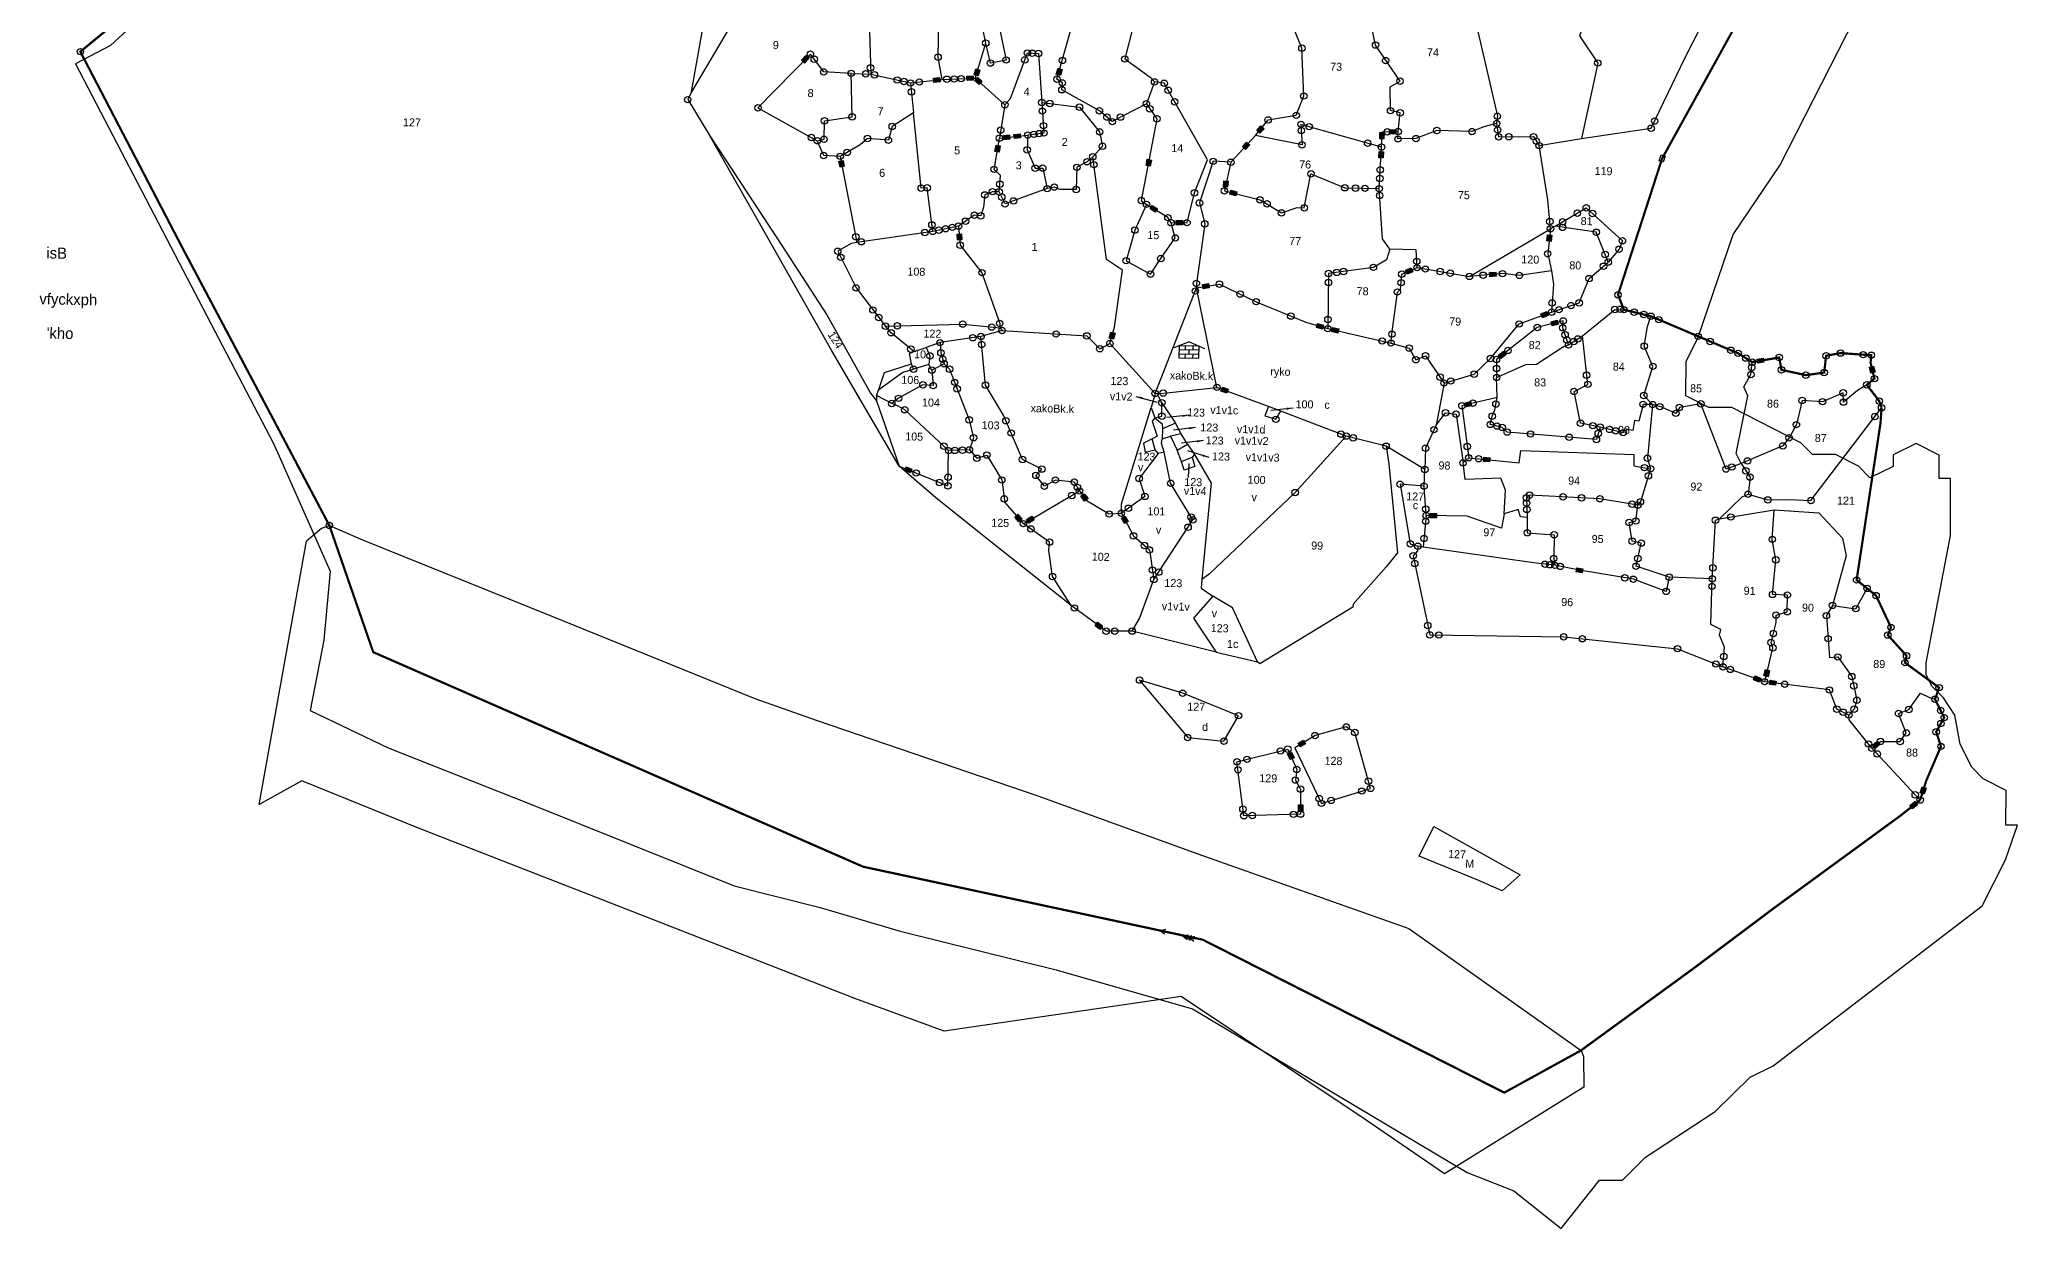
# Model space of a CAD drawing. Header units: metres. Extents: x 276670 to 279396, y 2061581 to 2064371.
# Drawn here: x 276689 to 278908, y 2061581 to 2062914 of the extents above; entities that cross this region are included whole.
import ezdxf
from ezdxf.enums import TextEntityAlignment as Align

# ---------------------------------------------------------------- set-up
doc = ezdxf.new("R2010")
doc.units = ezdxf.units.M
doc.header["$LTSCALE"] = 0.3
doc.header["$MEASUREMENT"] = 0
doc.linetypes.add('DASHDOT', pattern=[1, 0.5, -0.25, 0, -0.25])
for name, color, linetype in [('OFF', 1, 'Continuous'), ('POLY_PARCEL', 6, 'Continuous'), ('POLY_WATER', 4, 'Continuous'), ('SYM_ARROW', 1, 'Continuous'), ('SYM_BUILDING', 1, 'Continuous'), ('SYM_STONE', 1, 'Continuous'), ('TEXT_MAPIN', 7, 'Continuous'), ('TEXT_MAPOUT', 7, 'Continuous'), ('TEXT_PARCEL', 7, 'Continuous'), ('V_BOUND_LINE', 7, 'Continuous'), ('V_BOUND_STREAM_LINE', 7, 'DASHDOT'), ('VILLAGE BOUNDRY', 1, 'Continuous')]:
    doc.layers.add(name, color=color, linetype=linetype)
doc.styles.get("Standard").update_dxf_attribs({"font": 'simplex.shx'})
doc.styles.add('TEXT_MAP', font='')
doc.styles.get('TEXT_MAP').set_extended_font_data('Kruti Dev 050')
doc.dimstyles.get("Standard").update_dxf_attribs({"dimtxt": 0.18, "dimasz": 0.18, "dimexe": 0.18, "dimexo": 0.0625, "dimgap": 0.09, "dimtad": 0, "dimtih": 1, "dimtoh": 1, "dimdec": 4, "dimzin": 0, "dimdsep": 46, "dimtxsty": 'Standard', "dimcen": 0.09, "dimadec": 0, "dimazin": 0, "dimtfac": 1, "dimtdec": 4, "dimtofl": 0, "dimtmove": 0, "dimatfit": 3, "dimfxl": 0, "dimtolj": 1, "dimtzin": 0, "dimarcsym": 0})

# ---------------------------------------------------------------- blocks, each defined once
blk = doc.blocks.new('BUILDING')
for p, q in [((-2.25, 2.7), (-2.25, 0)), ((2.25, 2.7), (-2.25, 2.7)), ((2.25, 1.8), (-2.25, 1.8)), ((-2.25, 0.9), (2.25, 0.9)), ((-2.25, 0), (2.25, 0)), ((-0.9, 2.7), (-0.9, 1.8)), ((-0.9, 0.9), (-0.9, 0)), ((0, 0.9), (0, 1.8)), ((0.9, 1.8), (0.9, 2.7)), ((0.9, 0), (0.9, 0.9)), ((2.25, 0), (2.25, 2.7))]:
    blk.add_line(p, q)
for points in [[(0, 3.61), (-3.45, 2.21)], [(0, 3.61), (3.45, 2.21)]]:
    blk.add_lwpolyline(points)
blk = doc.blocks.new('STONE')
blk.add_circle((0, 0), 0.851)
blk = doc.blocks.new('RIVERARROW')
for points in [[(0, 0), (3.5, 1.7)], [(0, 0), (24.3, 0)], [(0, 0), (3.5, -1.7)], [(16, 0), (19.6, 1.7)], [(16, 0), (19.6, -1.7)], [(18.4, 0), (22, 1.7)], [(18.4, 0), (22, -1.7)], [(20.7, 0), (24.3, 1.7)], [(20.7, 0), (24.3, -1.7)]]:
    blk.add_lwpolyline(points)
blk = doc.blocks.new('STONESQUAREFILLED')
blk.add_hatch(color=256).paths.add_polyline_path([(0.7, -0.48), (0.7, 0.48), (-0.7, 0.48), (-0.7, -0.48)])
blk.add_lwpolyline([(-0.7, 0.48), (0.7, 0.48), (0.7, -0.48), (-0.7, -0.48)], close=True)
blk = doc.blocks.new('STONESQUARE')
blk.add_lwpolyline([(-0.7, 0.48), (0.7, 0.48), (0.7, -0.48), (-0.7, -0.48)], close=True)
blk = doc.blocks.new('TEXTARROW')
blk.add_leader([(0.04, -0.01), (8.68, -0.01)], dimstyle='Standard', override={"dimtxt": 2.5, "dimasz": 2.5, "dimexe": 1.25, "dimexo": 0.625, "dimgap": 0.625, "dimtad": 1, "dimtih": 0, "dimtoh": 0, "dimzin": 8, "dimcen": 2.5, "dimtofl": 1})
blk = doc.blocks.new('AX')
at = {"layer": 'OFF'}
for points in [[(225.44, 194.79), (224.69, 196.05)], [(76.13, 94.05), (85.54, 153.46)], [(375.4, 36.55), (344.41, 16.41)]]:
    blk.add_lwpolyline(points, dxfattribs=at)
at = {"layer": 'POLY_PARCEL'}
for points in [[(170.1, 256.32), (177.91, 306.07), (183.81, 347.47), (185.56, 359.63)], [(370.47, 249.87), (386.11, 252.5), (393.32, 268.31), (403.9, 290.29), (415.4, 312.5), (403.98, 318.07)], [(226.42, 260.24), (225.4, 265.23), (225.4, 273.82), (224.74, 281.06), (222.62, 285.56), (221.55, 295.48), (219.95, 295.54), (219.44, 302.95), (221.49, 304.62), (220.65, 307.31), (221.87, 309.23)], [(272.46, 255.71), (264.88, 251.52), (261.92, 253.9), (253.39, 258.46), (253.46, 260), (252.24, 260.81), (261.68, 297.04), (266.62, 308.01), (268.67, 307.62), (268.8, 296.09), (272.78, 289.49), (281.5, 283.66), (278.74, 281.41), (270.08, 277.21), (267.39, 265.67), (273.22, 261.7), (274.2, 260.64)], [(194.29, 298.39), (182.22, 277.91), (170.1, 256.32)], [(378.82, 301.44), (376.42, 295.57), (377.51, 291.86), (384.44, 288.59), (381.62, 285.45), (373.28, 283.91), (369.57, 272.97), (373.8, 266.94), (370.47, 249.87)], [(209.24, 282.86), (210.31, 261.12)], [(329.21, 250.59), (329.59, 254.82), (327.41, 255.27), (327.22, 260.66), (329.4, 261.94), (323.74, 269.95), (322.09, 277.19)], [(348.51, 279.59), (346.71, 273.44), (351.46, 254.5), (351.33, 252.84)], [(235.36, 271.81), (239.01, 272.31), (240.71, 264.89), (237.19, 264.14), (236.05, 268.6)], [(236.05, 268.6), (235.36, 271.81)], [(297.14, 249.03), (299.92, 252.62), (306.23, 253.79), (307.83, 258.17), (307.19, 268.93), (305.46, 272.9)], [(233.85, 260.68), (236.05, 268.6)], [(205.91, 261.18), (199.74, 261.37), (196.66, 265.33), (185.12, 253), (198.61, 245.86)], [(240.65, 254.83), (241.88, 256.26), (245.47, 266.57), (247.98, 266.51), (248.93, 255.5)], [(198.61, 245.86), (200.12, 246.23), (200.12, 250.39), (206.35, 251.39), (205.91, 261.18)], [(205.91, 261.18), (210.31, 261.12)], [(210.31, 261.12), (219.31, 259.29)], [(219.31, 259.29), (226.42, 260.24)], [(219.31, 259.29), (220.14, 252.59)], [(226.42, 260.24), (233.85, 260.68)], [(233.85, 260.68), (240.65, 254.83)], [(274.2, 260.64), (272.46, 255.71)], [(278.57, 229.05), (282.15, 229.15), (283.69, 235.88), (286.45, 243.38), (276.38, 260.39), (274.2, 260.64)], [(170.1, 256.32), (169.27, 254.52), (174.41, 246.49)], [(240.65, 254.83), (239.56, 247.29)], [(248.93, 255.5), (249.56, 248.65), (245.91, 248.11)], [(248.93, 255.5), (257.42, 254.62), (262.08, 249.15), (262.77, 245.94), (260.64, 243.52)], [(272.46, 255.71), (274.9, 252.36), (271.76, 233.92), (272.97, 233.08)], [(220.14, 252.59), (215.4, 249.43), (214.6, 246.32), (209.88, 246.61), (208.31, 245.17), (203.84, 242.46)], [(224.99, 226.01), (223.53, 235.79), (222.21, 235.67), (220.14, 252.59)], [(325.54, 247.04), (307.33, 251.78), (307.65, 247.17), (297.14, 249.03)], [(325.54, 247.04), (325.61, 250.44), (329.21, 250.59)], [(351.33, 252.84), (348.45, 252.07), (345.82, 250.93), (337.89, 251.03), (333.25, 249.11), (329.21, 248.93), (329.21, 250.59)], [(351.33, 252.84), (351.84, 249.89), (359.67, 250.08), (360.98, 248.08)], [(360.98, 248.08), (370.47, 249.87)], [(174.41, 246.49), (190.14, 223.59), (201.55, 206.75), (211.75, 189.37), (213.09, 187.66)], [(218.5, 173.06), (202.88, 198.67), (187.95, 223.8), (174.41, 246.49)], [(203.84, 242.46), (200.12, 242.59), (198.61, 245.86)], [(239.75, 235.22), (240, 238.86), (238.49, 240.25), (239.56, 247.29)], [(239.56, 247.29), (245.91, 248.11)], [(245.91, 248.11), (245.85, 244.78), (247.74, 240.69), (249.44, 240.75), (250.54, 236.15)], [(297.14, 249.03), (291.72, 242.93)], [(325.22, 237.68), (325.54, 247.04)], [(363.93, 229.45), (363.16, 235.97), (360.98, 248.08)], [(203.84, 242.46), (208, 223.19)], [(260.64, 243.52), (259.38, 242.39), (257.12, 241.09), (257.05, 236.1), (253.4, 236.03), (252.14, 236.54), (250.54, 236.15)], [(265.36, 201.59), (266.31, 205.3), (267.88, 218.13), (264.23, 220.52), (260.64, 243.52)], [(291.72, 242.93), (287.75, 243.06), (284.86, 233.64), (286.14, 228.96), (284.53, 215.53), (284.6, 214.56)], [(291.72, 242.93), (290.4, 236.46), (298.46, 234.6), (303.34, 231.76), (306.85, 233.06), (308.46, 233), (309.8, 240.69), (317.49, 237.72), (325.22, 237.68)], [(250.54, 236.15), (241.13, 232.51), (239.75, 235.22)], [(327.86, 224.12), (326.19, 226.43), (325.22, 237.68)], [(239.75, 235.22), (238.24, 235.22), (236.54, 234.46), (236.28, 231.69), (235.72, 229.74), (234.27, 229.86), (230.78, 227.33)], [(272.97, 233.08), (270.46, 227.23), (268.63, 220.31), (274.17, 217.42)], [(278.57, 229.05), (277.82, 230.18), (272.97, 233.08)], [(364.95, 230.02), (371.88, 234.32), (380.15, 227.08), (379.44, 225.15), (377.07, 222.21)], [(230.78, 227.33), (224.99, 226.01)], [(230.78, 227.33), (231.22, 223.05), (236.26, 216.95), (240.47, 205.63), (240.59, 204.61)], [(274.17, 217.42), (276.43, 220.94), (279.58, 225.65), (278.57, 229.05)], [(345.91, 218.36), (363.93, 229.45)], [(363.93, 229.45), (363.41, 223.81), (364.37, 219.96)], [(364.95, 230.02), (363.93, 229.45)], [(377.07, 222.21), (374.25, 228.87), (364.95, 230.02)], [(206.73, 222.93), (203.72, 221.1), (208, 212.94), (214.79, 204.48)], [(208, 223.19), (206.73, 222.93)], [(224.99, 226.01), (208, 223.19)], [(327.86, 224.12), (327.15, 221.68), (324.27, 219.95), (314.2, 218.35), (314.29, 205.95)], [(334.08, 220.08), (333.82, 224.06), (327.86, 224.12)], [(328.58, 203.01), (328.76, 205.02), (329.78, 214.51), (330.49, 215.08), (330.68, 218.54), (334.08, 220.08)], [(334.08, 220.08), (345.91, 218.36)], [(364.37, 219.96), (357.13, 218.81), (353.35, 219.13), (345.91, 218.36)], [(364.37, 219.96), (364.82, 217.01), (364.56, 210.7)], [(364.56, 210.7), (370.72, 212.91), (372.84, 218.42), (377.07, 222.21)], [(275.75, 190.6), (284.6, 214.56)], [(340.69, 194.26), (347.44, 196.4), (351.03, 199.99), (357.31, 207.88), (364.56, 210.7)], [(371.64, 205.5), (378.76, 211.59), (380.82, 211.58)], [(387.71, 190.36), (385.67, 192.38), (387.6, 198.97), (385.55, 203.45), (386.19, 207.87), (386.89, 210.23)], [(214.79, 204.48), (232.16, 205.3), (240.59, 204.61)], [(368.53, 203.39), (367.12, 207.23), (367.19, 208.77), (361.41, 207.17), (352.37, 199.8), (352.5, 195.76)], [(368.53, 203.39), (371.64, 205.5)], [(376, 185.06), (371.57, 185.83), (369.97, 192.94), (373.06, 194.62), (371.64, 205.5)], [(221.29, 198.88), (216.11, 203.03), (214.79, 204.48)], [(227.14, 201.02), (224.06, 199.88)], [(236.33, 202.59), (227.14, 201.02)], [(227.14, 201.02), (227.39, 198.75), (228.15, 196.3)], [(241.03, 204.04), (236.33, 202.59)], [(259.19, 168.3), (258, 170.29), (253.72, 170.66), (251.27, 169.22), (249.32, 171.61), (250.64, 173.05), (246.23, 175.13), (241.76, 185.01), (237.55, 191.67), (236.33, 202.59)], [(240.59, 204.61), (241.03, 204.04)], [(241.03, 204.04), (260.14, 203.22), (263.1, 200.39), (265.36, 201.59)], [(265.36, 201.59), (275.75, 190.6)], [(352.5, 195.76), (358.98, 198.78), (361.41, 198.9), (367.38, 203.01), (368.53, 203.39)], [(407.91, 177.5), (406.69, 179.77), (409.08, 192.78), (408.16, 194.75), (409.69, 197.57), (409.91, 200.38)], [(213.61, 190.2), (214.81, 194.03), (220.85, 196.11)], [(220.85, 196.11), (220.34, 198.44), (221.29, 198.88)], [(221.29, 194.91), (220.85, 196.11)], [(221.29, 198.88), (224.06, 199.88)], [(224.69, 196.05), (221.29, 194.91)], [(224.06, 199.88), (224.94, 198), (224.69, 196.05)], [(228.15, 196.3), (225.44, 194.79)], [(228.15, 196.3), (229.41, 195.1), (234.06, 183.78), (235.12, 179.79), (234.24, 177.03)], [(435.78, 195.8), (433.7, 194.44), (430.63, 191.8), (430.51, 193.89), (425.91, 191.8), (421.3, 191.99), (420.13, 186.52), (418.54, 183.52), (417.19, 181.67), (407.91, 177.5)], [(213.61, 190.2), (218.9, 194.22), (221.29, 194.91)], [(225.44, 194.79), (225.82, 191.33), (223.49, 191.46), (218.08, 188.31), (216.57, 187.12)], [(276.25, 190.54), (289.64, 192.24)], [(352.69, 191.28), (352.5, 195.76)], [(213.11, 188.81), (213.09, 187.66)], [(213.09, 187.66), (218.5, 173.06)], [(213.11, 188.81), (213.61, 190.2)], [(216.57, 187.12), (213.11, 188.81)], [(229.58, 176.77), (219.51, 185.77), (217.88, 186.59), (216.57, 187.12)], [(268.71, 163.48), (268.7, 165.6), (274.93, 187.4)], [(275.75, 190.6), (274.93, 187.4)], [(274.93, 187.4), (275.81, 185.07)], [(276.25, 190.54), (275.75, 190.6)], [(275.81, 185.07), (277.38, 185.51), (277.32, 188.53)], [(277.32, 188.53), (276.25, 190.54)], [(277.32, 188.53), (280.47, 183.98)], [(301.34, 188.18), (300.52, 186.07), (303.03, 185.32), (304.14, 187.2)], [(339.08, 184.75), (341.15, 187.56), (343.53, 187.3), (345.33, 176.37)], [(352.69, 191.28), (344.81, 189.23), (346.58, 177.57)], [(376, 185.06), (375.23, 182.24), (355.13, 183.52), (353.98, 184.55), (351.29, 185.16), (351.69, 187.01)], [(351.69, 187.01), (352.26, 188.46)], [(352.26, 188.46), (352.69, 191.28)], [(387.71, 190.36), (385.55, 190.38), (384.65, 186.6), (383.69, 186.73), (383.37, 184.48), (381.51, 184.81), (381.19, 183.91), (376, 185.06)], [(387.71, 190.36), (386.77, 178.27), (387.55, 175.93)], [(407.91, 177.5), (404.51, 176.2), (398.54, 190.75), (393.73, 189.85), (392.96, 188.5), (389.78, 189.8), (387.71, 190.36)], [(409.57, 170.63), (414.05, 169.46), (418.84, 169.65), (423.76, 169.52), (439.22, 190.69)], [(275.81, 185.07), (275.24, 184.31), (276.38, 180.98), (275.31, 180.33)], [(275.81, 185.07), (277.51, 183.75), (277.58, 182.66)], [(280.47, 183.98), (277.58, 182.66)], [(277.58, 182.66), (277.58, 180.4)], [(281.8, 181.66), (280.47, 183.98)], [(275.31, 180.33), (273.36, 179.33), (273.8, 177.32), (276.01, 177.94)], [(276.01, 177.94), (275.31, 180.33)], [(278.08, 177.44), (277.45, 179.33), (277.58, 180.4)], [(277.58, 180.4), (279.4, 181.03)], [(281.8, 181.66), (279.4, 181.03)], [(279.4, 181.03), (280.98, 177.94)], [(280.98, 177.94), (283.24, 179.33)], [(283.24, 179.33), (281.8, 181.66)], [(283.24, 179.33), (284.88, 177)], [(318.91, 181.88), (307.71, 168.94), (288.8, 150.23), (287.15, 148.95)], [(327.95, 179.78), (328.66, 175.81), (330.99, 155.87), (328.53, 152.69), (321.23, 144.13), (321.23, 143.44), (300.52, 130.23), (300.02, 130.67)], [(346.58, 177.57), (357.97, 176.69), (358.29, 179.45), (383.71, 179.08), (383.78, 176.5), (387.55, 175.93)], [(218.5, 173.06), (229.58, 168.85), (229.58, 176.77)], [(234.24, 177.03), (229.58, 176.77)], [(234.24, 177.03), (235.94, 175.2), (238.2, 175.96), (241.66, 170.42), (242.42, 165.39), (246.73, 160.69)], [(276.7, 177.13), (272.55, 171.4), (273.93, 167.38), (268.71, 163.48)], [(276.7, 177.13), (276.01, 177.94)], [(276.33, 148.73), (284.82, 162.31), (279.66, 170.46), (278.08, 177.44)], [(278.08, 177.44), (276.7, 177.13)], [(281.98, 175.43), (280.98, 177.94)], [(281.98, 175.43), (284.38, 176.44)], [(284.38, 176.44), (285.01, 174.36), (282.61, 173.48), (281.98, 175.43)], [(284.88, 177), (284.38, 176.44)], [(284.88, 177), (288.78, 170.65), (287.15, 148.95)], [(336.67, 170.96), (336.77, 174.74)], [(345.33, 176.37), (346.58, 177.57)], [(354.83, 165.11), (355.02, 170.46), (353.88, 173.1), (345.89, 172.66), (345.33, 176.37)], [(387.55, 175.93), (385.41, 168.45), (384.85, 167.69)], [(407.91, 177.5), (409.94, 174.49), (409.57, 170.63)], [(257.83, 142.49), (239.78, 156.24), (226.94, 166.11), (218.5, 173.06)], [(336.67, 170.96), (331.26, 171.28), (333.84, 157.94), (335.54, 157.42)], [(337.3, 164.36), (336.67, 170.96)], [(384.85, 167.69), (376.29, 168.95), (360.43, 169.45), (359.74, 168.82), (359.99, 164.42)], [(403.25, 164.96), (408.28, 170.01), (409.57, 170.63)], [(246.73, 160.69), (259.19, 168.3)], [(259.19, 168.3), (260.96, 166.1), (265.99, 163.27), (268.71, 163.48)], [(354.83, 165.11), (354.26, 161.9), (346.52, 164.42), (337.3, 164.36)], [(359.99, 164.42), (358.48, 164.55), (357.91, 166.12), (354.83, 165.11)], [(392.23, 151.63), (384.72, 153.94), (385.79, 159.16), (383.72, 159.54), (382.96, 163.73), (384.47, 164.11), (384.85, 167.69)], [(401.93, 151.44), (402.37, 164.65), (403.25, 164.96)], [(403.25, 164.96), (415.49, 167.26)], [(414.18, 128.56), (415.87, 136.21), (415.43, 137.4), (416.5, 141.93), (416.43, 143.57), (418.95, 144.39), (418.89, 148.16), (415.55, 148.22), (416.12, 156.02), (415.24, 160.61), (415.49, 167.26)], [(415.49, 167.26), (425.56, 166.75), (431.03, 161.22), (431.91, 157.25), (429.08, 146.03)], [(257.83, 142.49), (253.53, 148.93), (252.59, 154.78), (252.71, 156.67), (246.73, 160.69)], [(268.71, 163.48), (271.54, 158.45), (275.19, 155.36), (276.33, 148.73)], [(337.3, 164.36), (336.74, 157.23)], [(359.99, 164.42), (360.11, 160.96), (366.16, 160.65), (366.16, 155.3), (366.47, 153.77)], [(335.54, 157.42), (335.48, 156.41), (334.54, 155.28), (338.63, 137.54), (368.77, 137.73), (394.41, 135.58), (404.73, 131.72)], [(336.74, 157.23), (335.54, 157.42)], [(366.47, 153.77), (362.25, 154.15), (336.74, 157.23)], [(392.23, 151.63), (391.61, 148.42), (384.18, 151), (372.03, 152.76), (366.47, 153.77)], [(401.93, 151.44), (392.23, 151.63)], [(404.73, 131.72), (404.98, 136.12), (403.84, 138.83), (404.1, 140.08), (401.77, 141.15), (401.93, 151.44)], [(271.67, 137.03), (273.24, 139.92), (276.33, 148.73)], [(287.15, 148.95), (287.03, 147.02), (289.7, 145.26)], [(429.08, 146.03), (434.36, 145.4), (436.79, 150.01)], [(271.67, 137.03), (265.82, 136.89), (257.83, 142.49)], [(289.7, 145.26), (285.42, 140.23), (290.71, 132.68)], [(300.02, 130.67), (294.17, 142.69), (289.7, 145.26)], [(429.08, 146.03), (427.76, 143.7), (428.64, 134.27), (430.53, 134.45), (433.74, 130.11), (434.99, 124.8), (434.43, 122.79), (433.25, 121.45)], [(290.71, 132.68), (271.67, 137.03)], [(290.71, 132.68), (300.02, 130.67)], [(414.18, 128.56), (404.73, 131.72)], [(273.58, 126.05), (284.66, 113.34), (292.84, 112.71), (295.98, 118.5), (283.34, 123.28), (273.58, 126.05)], [(433.25, 121.45), (430.54, 122.71), (428.78, 126.99), (414.18, 128.56)], [(438.6, 114.09), (440.49, 115.66), (444.95, 115.73), (446.27, 117.68), (444.45, 122.02), (446.72, 122.96), (449.3, 126.67), (451.31, 125.73), (452.58, 125.4)], [(438.6, 114.09), (433.37, 120.38), (433.25, 121.45)], [(308.77, 111.55), (315.06, 99.16), (326.01, 102.75), (322.24, 115.26), (320.29, 116.46), (313.3, 114.38), (308.77, 111.55)], [(449.69, 102.65), (438.6, 114.09)], [(295.86, 108.12), (307.25, 111.2), (309.33, 106.67), (309.07, 104.28), (310.27, 102.27), (310.41, 96.65), (297.63, 96.02), (295.86, 108.12)], [(340.46, 94.44), (360.09, 84), (356.13, 80.35), (350.4, 82.68), (337.25, 87.71), (340.46, 94.44)]]:
    blk.add_lwpolyline(points, dxfattribs=at)
at = {"layer": 'POLY_WATER'}
for points in [[(284.6, 214.56), (289.71, 215.47), (298.05, 211.69), (309.32, 207.28), (314.29, 205.95)], [(289.64, 192.24), (284.6, 214.56)], [(314.29, 205.95), (328.58, 203.01)], [(328.58, 203.01), (332.71, 201.96), (334.25, 199.37), (336.42, 200.28), (340.69, 194.26)], [(301.34, 188.18), (289.64, 192.24)], [(340.69, 194.26), (339.08, 184.75)], [(304.14, 187.2), (301.34, 188.18)], [(318.91, 181.88), (304.14, 187.2)], [(339.08, 184.75), (336.84, 179.5), (336.77, 174.74)], [(327.95, 179.78), (318.91, 181.88)], [(336.77, 174.74), (327.95, 179.78)], [(90.63, 157.12), (88.9, 156.42), (85.54, 153.46)], [(90.63, 157.12), (98.18, 154.06), (140.68, 137.86), (187.15, 120.13), (201.04, 115.55), (251.22, 99.56), (287.45, 87.21), (335.27, 71.43), (374.57, 44.79)], [(85.6, 99.56), (76.13, 94.05)], [(344.41, 16.41), (326.58, 28.13), (284.42, 55.11), (231.23, 46.2), (210.97, 53.16), (150.84, 75.26), (112.04, 89.43), (85.6, 99.56)], [(374.57, 44.79), (375.13, 43.42), (375.4, 36.55)]]:
    blk.add_lwpolyline(points, dxfattribs=at)
at = {"layer": 'V_BOUND_LINE', "const_width": 0.5}
for points in [[(72.37, 361.75), (67.84, 349.59), (88.33, 330.86), (82.42, 319.49), (70.35, 294.97), (32.45, 262.52), (56.11, 219.23), (77.21, 181.32), (90.63, 157.12)], [(380.82, 211.58), (379.41, 214.88), (388.71, 245.76), (411.17, 288.47), (423.51, 311.27), (440.44, 340.81), (446.97, 339.19)], [(386.89, 210.23), (380.82, 211.58)], [(409.91, 200.38), (406.7, 202.29), (386.89, 210.23)], [(435.78, 195.8), (437.47, 197.22), (436.53, 200.79), (436.66, 202.47), (429.72, 202.81), (426.49, 202.14), (426.15, 198.36), (422.04, 197.69), (416.51, 198.77), (415.97, 201.53), (409.91, 200.38)], [(439.22, 190.69), (438.68, 192.17), (435.78, 195.8)], [(436.79, 150.01), (434.39, 151.86), (439.03, 187.14), (439.22, 190.69)], [(452.58, 125.4), (453.46, 128.02), (445.64, 133.48), (445.98, 135.03), (441.67, 139.61), (442.34, 141.36), (438.84, 148.43), (436.79, 150.01)], [(449.69, 102.65), (450.97, 107.03), (454.14, 114.84), (452.99, 118.07), (454.74, 121.3), (452.58, 125.4)], [(374.57, 44.79), (399.89, 64.05), (417.24, 77.63), (445.41, 99.11), (449.69, 102.65)]]:
    blk.add_lwpolyline(points, dxfattribs=at)
at = {"layer": 'V_BOUND_STREAM_LINE', "ltscale": 10, "const_width": 0.5, "flags": 128}
blk.add_lwpolyline([(90.63, 157.12), (101.09, 128.81), (212.25, 82.81), (288.98, 67.95), (357.5, 34.94), (374.57, 44.79)], dxfattribs=at)
at = {"layer": 'SYM_ARROW'}
for name, p, xscale, yscale, zscale, rotation in [('TEXTARROW', (271.43, 189.86), 0.5778720754342399, 0.5778720754342399, 0.5778720754342399, 345.6372236995064), ('TEXTARROW', (306.86, 187.93), 0.5778720754342399, 0.5778720754342399, 0.5778720754342399, 187.4271278180505), ('TEXTARROW', (283.51, 185.85), 0.5778720754342399, 0.5778720754342399, 0.5778720754342399, 187.4271278180505), ('TEXTARROW', (285.01, 183.08), 0.5778720754342399, 0.5778720754342399, 0.5778720754342399, 187.4271278180505), ('TEXTARROW', (286.86, 180.19), 0.5778720754342399, 0.5778720754342399, 0.5778720754342399, 187.4271278180505), ('TEXTARROW', (288.24, 176.45), 0.5778720754342399, 0.5778720754342399, 0.5778720754342399, 164.2406066680026), ('TEXTARROW', (283.61, 171.84), 0.3597069775497924, 0.3597069775497924, 0.3597069775497924, 87.95932083445885), ('RIVERARROW', (279.38, 69.85), 0.3253376218497478, 0.3253376218497478, 0.3253376218497478, 347.4782748404302)]:
    blk.add_blockref(name, p, dxfattribs=dict(at, xscale=xscale, yscale=yscale, zscale=zscale, rotation=rotation))
at = {"layer": 'SYM_BUILDING'}
blk.add_blockref('BUILDING', (283.21, 198.72), dxfattribs=at)
at = {"layer": 'SYM_STONE', "xscale": 0.85, "yscale": 0.85, "zscale": 0.85}
for p in [(236.05, 268.6), (245.47, 266.57), (246.56, 266.54), (247.98, 266.51), (307.19, 268.93), (323.74, 269.95), (326.07, 266.5), (373.8, 266.94), (32.45, 262.52), (196.66, 265.33), (197.55, 264.19), (210.25, 262.5), (225.4, 265.23), (237.19, 264.14), (240.71, 264.89), (244.92, 265), (253.38, 265.07), (267.39, 265.67), (329.4, 261.94), (199.74, 261.37), (205.91, 261.18), (209.18, 261.13), (211.16, 260.95), (216.3, 259.9), (217.84, 259.59), (219.31, 259.29), (221.28, 259.55), (227.45, 260.3), (229.09, 260.39), (230.7, 260.49), (252.24, 260.81), (253.39, 258.46), (253.46, 260), (274.2, 260.64), (276.38, 260.39), (277.3, 258.83), (307.83, 258.17), (169.27, 254.52), (185.12, 253), (219.56, 257.32), (240.65, 254.83), (248.93, 255.5), (249.1, 253.59), (250.76, 255.31), (257.42, 254.62), (261.92, 253.9), (272.46, 255.71), (273.26, 254.58), (278.82, 256.27), (306.23, 253.79), (327.41, 255.27), (329.59, 254.82), (351.46, 254.5), (386.86, 254.14), (200.12, 250.39), (206.35, 251.39), (215.4, 249.43), (239.82, 249.08), (248.47, 248.49), (249.4, 250.3), (249.56, 248.65), (262.08, 249.15), (263.65, 252.52), (264.88, 251.52), (266.69, 252.58), (274.9, 252.36), (299.92, 252.62), (307.33, 251.78), (307.43, 250.41), (309.19, 251.3), (326.79, 250.49), (329.21, 250.59), (329.21, 248.93), (333.25, 249.11), (337.89, 251.03), (345.82, 250.93), (351.33, 252.84), (351.58, 251.42), (351.84, 249.89), (354.12, 249.95), (359.67, 250.08), (360.34, 249.05), (386.11, 252.5), (197.26, 246.57), (198.61, 245.86), (200.12, 246.23), (209.88, 246.61), (214.6, 246.32), (239.56, 247.29), (245.85, 244.78), (245.91, 248.11), (247.28, 248.31), (262.77, 245.94), (307.65, 247.17), (322.4, 247.86), (325.54, 247.04), (360.98, 248.08), (200.12, 242.59), (203.84, 242.46), (205.38, 243.39), (238.49, 240.25), (247.74, 240.69), (249.44, 240.75), (257.12, 241.09), (259.38, 242.39), (260.64, 243.52), (260.94, 241.76), (287.75, 243.06), (291.72, 242.93), (309.8, 240.69), (325.3, 239.98), (325.37, 241.9), (222.21, 235.67), (223.53, 235.79), (238.24, 235.22), (239.75, 235.22), (239.86, 236.93), (250.54, 236.15), (252.14, 236.54), (257.05, 236.1), (283.69, 235.88), (290.4, 236.46), (317.49, 237.72), (319.89, 237.68), (322.02, 237.68), (325.22, 237.68), (325.35, 236.14), (236.54, 234.46), (240.36, 234.02), (241.13, 232.51), (243.02, 233.23), (271.76, 233.92), (272.97, 233.08), (284.86, 233.64), (298.46, 234.6), (300.06, 233.74), (303.34, 231.76), (308.46, 233), (363.74, 231.06), (366.63, 231.06), (369.89, 233.08), (371.88, 234.32), (373.31, 233.06), (224.78, 227.47), (226.35, 226.32), (227.88, 226.67), (229.37, 227.01), (230.78, 227.33), (232.33, 228.45), (234.27, 229.86), (235.72, 229.74), (270.46, 227.23), (277.82, 230.18), (278.57, 229.05), (282.15, 229.15), (286.14, 228.96), (363.93, 229.45), (366.64, 229.81), (374.25, 228.87), (380.15, 227.08), (207.73, 224.46), (208.98, 223.35), (223.23, 225.73), (224.99, 226.01), (231.22, 223.05), (279.58, 225.65), (363.41, 223.81), (376.35, 223.91), (377.07, 222.21), (379.44, 225.15), (203.72, 221.1), (204.43, 219.75), (268.63, 220.31), (274.17, 217.42), (276.43, 220.94), (314.2, 218.35), (316.07, 218.65), (317.57, 218.89), (324.27, 219.95), (330.68, 218.54), (333.99, 221.5), (334.08, 220.08), (335.95, 219.81), (339.33, 219.32), (341.59, 218.99), (345.91, 218.36), (348.98, 218.68), (353.35, 219.13), (357.13, 218.81), (372.84, 218.42), (376.01, 221.26), (208, 212.94), (236.26, 216.95), (284.33, 213.82), (284.53, 215.53), (289.71, 215.47), (294.42, 213.33), (314.22, 216.33), (329.78, 214.51), (330.57, 216.63), (370.72, 212.91), (379.41, 214.88), (298.05, 211.69), (305.93, 208.61), (364.56, 210.7), (364.64, 212.77), (366.22, 211.29), (367.19, 208.77), (368.88, 212.25), (378.76, 211.59), (379.97, 211.65), (380.82, 211.58), (383.15, 211.06), (385.29, 210.59), (386.89, 210.23), (388.72, 209.5), (211.9, 208.05), (213.24, 206.4), (214.79, 204.48), (217.46, 204.61), (232.16, 205.3), (238.7, 204.76), (240.47, 205.63), (241.03, 204.04), (314.28, 208), (314.29, 205.95), (328.76, 205.02), (357.31, 207.88), (361.41, 207.17), (367.12, 207.23), (367.7, 205.65), (368.12, 204.51), (369.68, 204.17), (370.58, 204.79), (397.63, 205.92), (400.36, 204.83), (216.11, 203.03), (227.14, 201.02), (234.52, 202.28), (236.33, 202.59), (236.53, 200.8), (253.2, 203.51), (260.14, 203.22), (263.1, 200.39), (265.36, 201.59), (326.57, 203.43), (328.58, 203.01), (332.71, 201.96), (336.42, 200.28), (351.03, 199.99), (352.37, 199.8), (354.93, 201.88), (368.53, 203.39), (385.55, 203.45), (405.03, 202.95), (406.7, 202.29), (408.45, 201.25), (409.91, 200.38), (415.97, 201.53), (426.49, 202.14), (429.72, 202.81), (434.85, 202.56), (436.66, 202.47), (220.6, 199.43), (224.94, 198), (227.39, 198.75), (227.84, 197.3), (228.15, 196.3), (229.41, 195.1), (334.25, 199.37), (339.78, 195.55), (347.44, 196.4), (352.44, 197.75), (352.5, 195.76), (372.71, 196.67), (387.6, 198.97), (409.69, 197.57), (409.82, 199.16), (416.51, 198.77), (422.04, 197.69), (426.15, 198.36), (435.78, 195.8), (437.47, 197.22), (221.29, 194.91), (223.49, 191.46), (225.44, 194.79), (225.82, 191.33), (230.62, 192.16), (231.21, 190.71), (237.55, 191.67), (277.57, 190.71), (289.64, 192.24), (340.69, 194.26), (342.19, 194.74), (369.97, 192.94), (373.06, 194.62), (385.67, 192.38), (398.54, 190.75), (421.3, 191.99), (425.91, 191.8), (430.51, 193.89), (430.63, 191.8), (438.68, 192.17), (439.22, 190.69), (216.57, 187.12), (218.08, 188.31), (275.75, 190.6), (277.32, 188.53), (341.15, 187.56), (343.53, 187.3), (344.81, 189.23), (347.29, 189.87), (351.69, 187.01), (352.46, 189.77), (385.55, 190.38), (387.71, 190.36), (389.32, 189.93), (392.96, 188.5), (393.73, 189.85), (420.13, 186.52), (437.76, 188.69), (219.51, 185.77), (234.06, 183.78), (242.32, 183.77), (277.38, 185.51), (303.03, 185.32), (317.73, 182.3), (318.91, 181.88), (338.64, 183.72), (351.29, 185.16), (352.81, 184.82), (353.98, 184.55), (355.13, 183.52), (360.39, 183.19), (369.09, 182.63), (371.57, 185.83), (374.35, 185.35), (375.23, 182.24), (375.61, 183.63), (376, 185.06), (378.14, 184.59), (379.52, 184.28), (381.19, 183.91), (418.54, 183.52), (228.49, 177.75), (235.12, 179.79), (243.56, 181.03), (320.5, 181.51), (327.95, 179.78), (336.84, 179.5), (346.2, 180.09), (346.58, 177.57), (348.82, 177.39), (386.77, 178.27), (409.3, 178.13), (417.19, 181.67), (229.58, 176.77), (230.95, 176.85), (232.67, 176.94), (234.24, 177.03), (235.94, 175.2), (238.2, 175.96), (246.23, 175.13), (250.64, 173.05), (336.77, 174.74), (345.33, 176.37), (386.17, 176.14), (387.09, 174.32), (387.55, 175.93), (404.51, 176.2), (405.81, 176.7), (408.99, 175.9), (409.94, 174.49), (222.38, 171.59), (227.68, 169.57), (229.58, 170.78), (229.58, 168.85), (241.66, 170.42), (249.32, 171.61), (251.27, 169.22), (253.72, 170.66), (258, 170.29), (258.71, 169.11), (272.55, 171.4), (279.66, 170.46), (307.71, 168.94), (331.26, 171.28), (336.67, 170.96), (359.74, 168.82), (360.43, 169.45), (367.98, 169.21), (372.14, 169.08), (376.29, 168.95), (385.41, 168.45), (409.57, 170.63), (414.05, 169.46), (423.76, 169.52), (242.3, 166.17), (257.48, 167.25), (259.19, 168.3), (270.28, 164.65), (273.93, 167.38), (337.16, 165.8), (337.3, 164.36), (359.8, 167.64), (359.89, 166.21), (383.56, 167.88), (384.47, 164.11), (384.85, 167.69), (402.37, 164.65), (405.81, 165.44), (246.73, 160.69), (248.44, 159.54), (265.99, 163.27), (268.71, 163.48), (283.78, 160.65), (284.43, 162.94), (284.82, 162.31), (337.2, 163.06), (360.11, 160.96), (366.16, 160.65), (382.96, 163.73), (383.72, 159.54), (415.24, 160.61), (90.63, 157.12), (252.71, 156.67), (271.54, 158.45), (274.05, 156.33), (275.19, 155.36), (333.84, 157.94), (334.54, 155.28), (335.54, 157.42), (336.89, 159.21), (366.16, 155.3), (385.08, 155.69), (385.79, 159.16), (416.12, 156.02), (275.96, 150.87), (334.94, 153.51), (364.24, 153.97), (365.34, 153.87), (366.47, 153.77), (367.68, 153.55), (382.23, 151.28), (384.18, 151), (384.72, 153.94), (392.23, 151.63), (401.93, 151.44), (402.01, 153.93), (434.39, 151.86), (253.53, 148.93), (276.33, 148.73), (277.39, 150.42), (391.61, 148.42), (401.9, 149.77), (415.55, 148.22), (418.89, 148.16), (436.79, 150.01), (438.84, 148.43), (258.59, 141.96), (416.43, 143.57), (418.95, 144.39), (427.76, 143.7), (429.08, 146.03), (434.36, 145.4), (338.14, 139.66), (338.63, 137.54), (340.69, 137.56), (368.77, 137.73), (372.97, 137.38), (415.43, 137.4), (415.91, 139.44), (428.24, 138.52), (441.67, 139.61), (442.34, 141.36), (265.82, 136.89), (267.76, 136.94), (271.67, 137.03), (394.41, 135.58), (404.86, 134.05), (415.87, 136.21), (430.53, 134.45), (445.64, 133.48), (445.98, 135.03), (403.13, 132.32), (404.73, 131.72), (406.4, 131.16), (414.18, 128.56), (433.74, 130.11), (273.58, 126.05), (418.68, 128.07), (428.78, 126.99), (434.23, 128.03), (434.99, 124.8), (452.58, 125.4), (453.46, 128.02), (283.34, 123.28), (430.54, 122.71), (431.95, 122.05), (433.25, 121.45), (434.43, 122.79), (444.45, 122.02), (446.72, 122.96), (453.9, 122.91), (454.01, 119.95), (454.74, 121.3), (295.98, 118.5), (320.29, 116.46), (322.24, 115.26), (437.82, 115.02), (440.49, 115.66), (444.95, 115.73), (446.27, 117.68), (452.99, 118.07), (284.66, 113.34), (292.84, 112.71), (305.58, 110.75), (307.25, 111.2), (313.3, 114.38), (438.6, 114.09), (439.82, 112.83), (454.14, 114.84), (295.86, 108.12), (296.12, 106.34), (298.09, 108.72), (309.33, 106.67), (309.07, 104.28), (310.27, 102.27), (324.08, 102.12), (325.52, 104.36), (326.01, 102.75), (448.56, 103.81), (449.69, 102.65), (297.41, 97.51), (314.52, 100.22), (315.06, 99.16), (317.21, 99.87), (297.63, 96.02), (299.55, 96.11), (308.8, 96.57), (310.41, 96.65)]:
    blk.add_blockref('STONE', p, dxfattribs=at)
at = {"layer": 'SYM_STONE'}
for name, p, rotation in [('STONESQUAREFILLED', (195.54, 264.13), 46.9097010320999), ('STONESQUAREFILLED', (234.21, 261.98), 74.46828066557502), ('STONESQUAREFILLED', (252.71, 262.47), 255.5035883102298), ('STONESQUAREFILLED', (225.19, 260.07), 7.557583926210572), ('STONESQUAREFILLED', (232.68, 260.61), 3.39317315675511), ('STONESQUAREFILLED', (234.56, 260.07), 319.2824918605219), ('STONESQUAREFILLED', (298.23, 250.43), 228.3810184667631), ('STONESQUAREFILLED', (325.59, 249.61), 268.9184637398903), ('STONESQUAREFILLED', (327.98, 250.54), 2.52037652688982), ('STONESQUAREFILLED', (239.2, 244.92), 81.36481424222684), ('STONESQUAREFILLED', (241.19, 247.5), 187.3306393236703), ('STONESQUAREFILLED', (243.56, 247.81), 7.330639323670207), ('STONESQUAREFILLED', (295.07, 246.7), 228.3810184667631), ('STONESQUAREFILLED', (325.48, 245.31), 88.03743178945147), ('STONESQUARE', (388.71, 245.76), 253.2391752532421), ('STONESQUAREFILLED', (204.19, 240.79), 101.9057325753243), ('STONESQUAREFILLED', (273.26, 242.44), 260.0437022392809), ('STONESQUAREFILLED', (290.68, 238.02), 266.9936320830279), ('STONESQUAREFILLED', (292.44, 236.02), 166.7409618910718), ('STONESQUAREFILLED', (274.61, 232.1), 149.1587975019033), ('STONESQUAREFILLED', (280.4, 229.1), 181.5949070794223), ('STONESQUAREFILLED', (363.73, 227.33), 84.80255559563686), ('STONESQUAREFILLED', (231.04, 224.87), 275.8804154316487), ('STONESQUAREFILLED', (332.36, 219.3), 204.3499262477059), ('STONESQUAREFILLED', (351.17, 218.9), 5.902723300489821), ('STONESQUAREFILLED', (286.67, 214.93), 190.0924145834965), ('STONESQUAREFILLED', (362.99, 210.08), 21.26369874134112), ('STONESQUAREFILLED', (312.54, 206.42), 345.0257421240205), ('STONESQUAREFILLED', (316, 205.6), 168.3721928378276), ('STONESQUAREFILLED', (365.3, 208.25), 15.51551906301396), ('STONESQUAREFILLED', (265.82, 203.39), 255.7284335729669), ('STONESQUAREFILLED', (353.67, 200.86), 219.1844496336587), ('STONESQUAREFILLED', (411.75, 200.73), 190.6911265694956), ('STONESQUAREFILLED', (436.93, 199.25), 284.8040790012511), ('STONESQUAREFILLED', (291.35, 191.64), 160.856758346865), ('STONESQUAREFILLED', (346.14, 189.57), 194.5748187320055), ('STONESQUAREFILLED', (350.64, 177.25), 355.5793573038097), ('STONESQUAREFILLED', (220.59, 172.27), 159.1688885003421), ('STONESQUAREFILLED', (260.34, 166.87), 308.6741974542078), ('STONESQUAREFILLED', (338.89, 164.37), 0.3872715500699184), ('STONESQUAREFILLED', (245.57, 161.96), 312.5678908767058), ('STONESQUAREFILLED', (248.26, 161.62), 31.41643807310791), ('STONESQUAREFILLED', (269.52, 162.03), 299.370377321616), ('STONESQUAREFILLED', (372.03, 152.76), 351.74944914002), ('STONESQUAREFILLED', (264.16, 138.06), 324.991590036044), ('STONESQUAREFILLED', (412.47, 129.13), 341.5212252005547), ('STONESQUAREFILLED', (414.61, 130.49), 257.575788893618), ('STONESQUAREFILLED', (416.02, 128.36), 173.8527649514884), ('STONESQUAREFILLED', (439.55, 114.89), 39.79106762748658), ('STONESQUAREFILLED', (310.35, 112.54), 211.9921254880878), ('STONESQUAREFILLED', (307.95, 109.68), 114.6347583590138), ('STONESQUAREFILLED', (450.33, 104.83), 73.69801319755314), ('STONESQUAREFILLED', (310.37, 98.02), 271.3872971938884), ('STONESQUAREFILLED', (448.27, 101.48), 219.5547123304496)]:
    blk.add_blockref(name, p, dxfattribs=dict(at, rotation=rotation))
at = {"layer": 'TEXT_MAPIN', "style": 'TEXT_MAP'}
for s, p in [('ryko', (301.57, 195.16)), ('xakoBk.k', (278.98, 193.83)), ('xakoBk.k', (247.83, 185.82))]:
    blk.add_text(s, height=1.8, dxfattribs=at).set_placement(p)
for s, p in [('v1v2', (268.14, 188.86)), ('v1v1c', (291.39, 186.25)), ('c', (314.49, 187.93)), ('v1v1d', (297.53, 182.07)), ('v1v1v2', (297.68, 179.5)), ('v', (272.84, 173.03)), ('v1v1v3', (300.23, 175.81)), ('v1v4', (285.21, 167.95)), ('v', (298.53, 166.8)), ('c', (334.84, 165.75)), ('v', (277.16, 159.02)), ('v1v1v', (281.39, 141.87)), ('v', (290.09, 140.53)), ('1c', (294.36, 133.71)), ('d', (288.53, 114.92)), ('M', (348.68, 85.36))]:
    blk.add_text(s, height=1.8, dxfattribs=at).set_placement(p, align=Align.CENTER)
at = {"layer": 'TEXT_MAPOUT', "style": 'TEXT_MAP'}
for s, p in [('isB', (25.73, 215.86)), ('vfyckxph', (24.38, 205.52)), ("'kho", (26.16, 197.85))]:
    blk.add_text(s, height=2.5, dxfattribs=at).set_placement(p)
at = {"layer": 'TEXT_PARCEL', "style": 'TEXT_MAP'}
for s, p in [('9', (188.84, 266.29)), ('74', (336.68, 267.67)), ('73', (314.97, 264)), ('4', (245.47, 256.99)), ('8', (196.88, 255.66)), ('7', (212.7, 251.88)), ('127', (107.36, 247.24)), ('5', (230.12, 243.45)), ('2', (254.27, 245.83)), ('14', (279.61, 244.95)), ('3', (244.02, 240.36)), ('76', (308.45, 241.88)), ('119', (375.6, 241.75)), ('6', (213.35, 238.04)), ('75', (344.29, 235.71)), ('81', (372.02, 230.43)), ('15', (274.64, 225.3)), ('1', (248, 222.09)), ('77', (306.56, 224.62)), ('120', (359.53, 221.54)), ('80', (369.67, 220.42)), ('108', (221.5, 215.98)), ('78', (321.96, 213.63)), ('79', (342.91, 207.25)), ('122', (225.39, 202.11)), ('82', (360.91, 202.31)), ('10', (222.71, 197.41)), ('84', (379.92, 197.84)), ('106', (220.63, 191.61)), ('123', (267.67, 192.32)), ('83', (362.3, 193.95)), ('85', (397.4, 193.32)), ('86', (414.77, 190.23)), ('104', (225.38, 186.6)), ('123', (285.06, 185.59)), ('100', (309.41, 187.93)), ('103', (238.91, 181.77)), ('123', (288.1, 182.28)), ('93', (381.39, 183.65)), ('87', (425.67, 182.72)), ('105', (221.77, 178.89)), ('123', (289.37, 179.39)), ('123', (274.11, 175.46)), ('123', (290.87, 175.81)), ('98', (341.17, 174.81)), ('94', (370.39, 171.98)), ('123', (284.75, 169.92)), ('100', (298.99, 170.73)), ('127', (334.72, 167.71)), ('92', (397.92, 171.22)), ('121', (431.63, 168.75)), ('101', (276.58, 163.18)), ('125', (241.51, 159.87)), ('97', (351.56, 159.98)), ('95', (375.96, 159)), ('99', (312.9, 156.22)), ('102', (264.28, 152.7)), ('123', (280.72, 147.12)), ('91', (410.38, 148.03)), ('96', (369.4, 144.65)), ('90', (423.58, 144.5)), ('123', (291.36, 137.18)), ('89', (439.87, 132.16)), ('127', (286.45, 119.42)), ('88', (447.65, 112.4)), ('128', (317.56, 107.87)), ('129', (302.98, 103.66)), ('127', (345.79, 87.44))]:
    blk.add_text(s, height=1.8, dxfattribs=at).set_placement(p, align=Align.CENTER)
blk.add_text('124', height=1.8, rotation=303.7054, dxfattribs=at).set_placement((202.88, 200.65), align=Align.CENTER)

msp = doc.modelspace()

# ---------------------------------------------------------------- linework, layer by layer
at = {"layer": 'VILLAGE BOUNDRY'}
msp.add_lwpolyline([(276879.5, 2063009.9), (276768.8, 2062907.7), (276729.7, 2062887.3), (276850.4, 2062655.3), (276951.9, 2062460.7), (277015.2, 2062318.2), (277008, 2062240.8), (276992.9, 2062161.8), (277080.4, 2062120), (277237.4, 2062057.9), (277468.3, 2061965.4), (277564.6, 2061941.2), (277654.6, 2061914.6), (277829.3, 2061871.3), (277982.2, 2061827.4), (278290.3, 2061643.9), (278342.6, 2061623.3), (278395.8, 2061581.2), (278438.6, 2061635.2), (278464.5, 2061635.2), (278490.5, 2061660.9), (278568.6, 2061712.2), (278607.7, 2061750.7), (278633.7, 2061763.4), (278868, 2061943), (278881.1, 2061968.8), (278894.2, 2061994.6), (278907.5, 2062033.4), (278894.5, 2062033.4), (278894.8, 2062072.2), (278869, 2062085.3), (278856.2, 2062098.4), (278843.4, 2062124.4), (278837.2, 2062156.8), (278824.4, 2062176.3), (278811.5, 2062189.3), (278805.1, 2062202.3), (278805.3, 2062215.3), (278832.4, 2062358.3), (278832.4, 2062396.3), (278832.6, 2062422.2), (278819.7, 2062422.3), (278819.9, 2062448.2), (278794.1, 2062461.3), (278768.1, 2062448.6), (278768, 2062435.6), (278742.1, 2062422.9), (278729.2, 2062435.9), (278703.4, 2062449), (278677.5, 2062449.2), (278664.7, 2062462.2), (278587.3, 2062501.6), (278561.4, 2062501.8), (278535.6, 2062515), (278535.9, 2062553.8), (278549, 2062579.6), (278588.7, 2062695.8), (278641, 2062773.1), (278706.7, 2062902.1), (278746.1, 2062979.5)], dxfattribs=at)

# ---------------------------------------------------------------- block references
at = {"xscale": 4.985201715324568, "yscale": 4.985201715324568, "zscale": 4.985201715324568, "rotation": 358.829730364269}
msp.add_blockref('AX', (276546.6, 2061595.7), dxfattribs=at)

doc.saveas('drawing.dxf')
